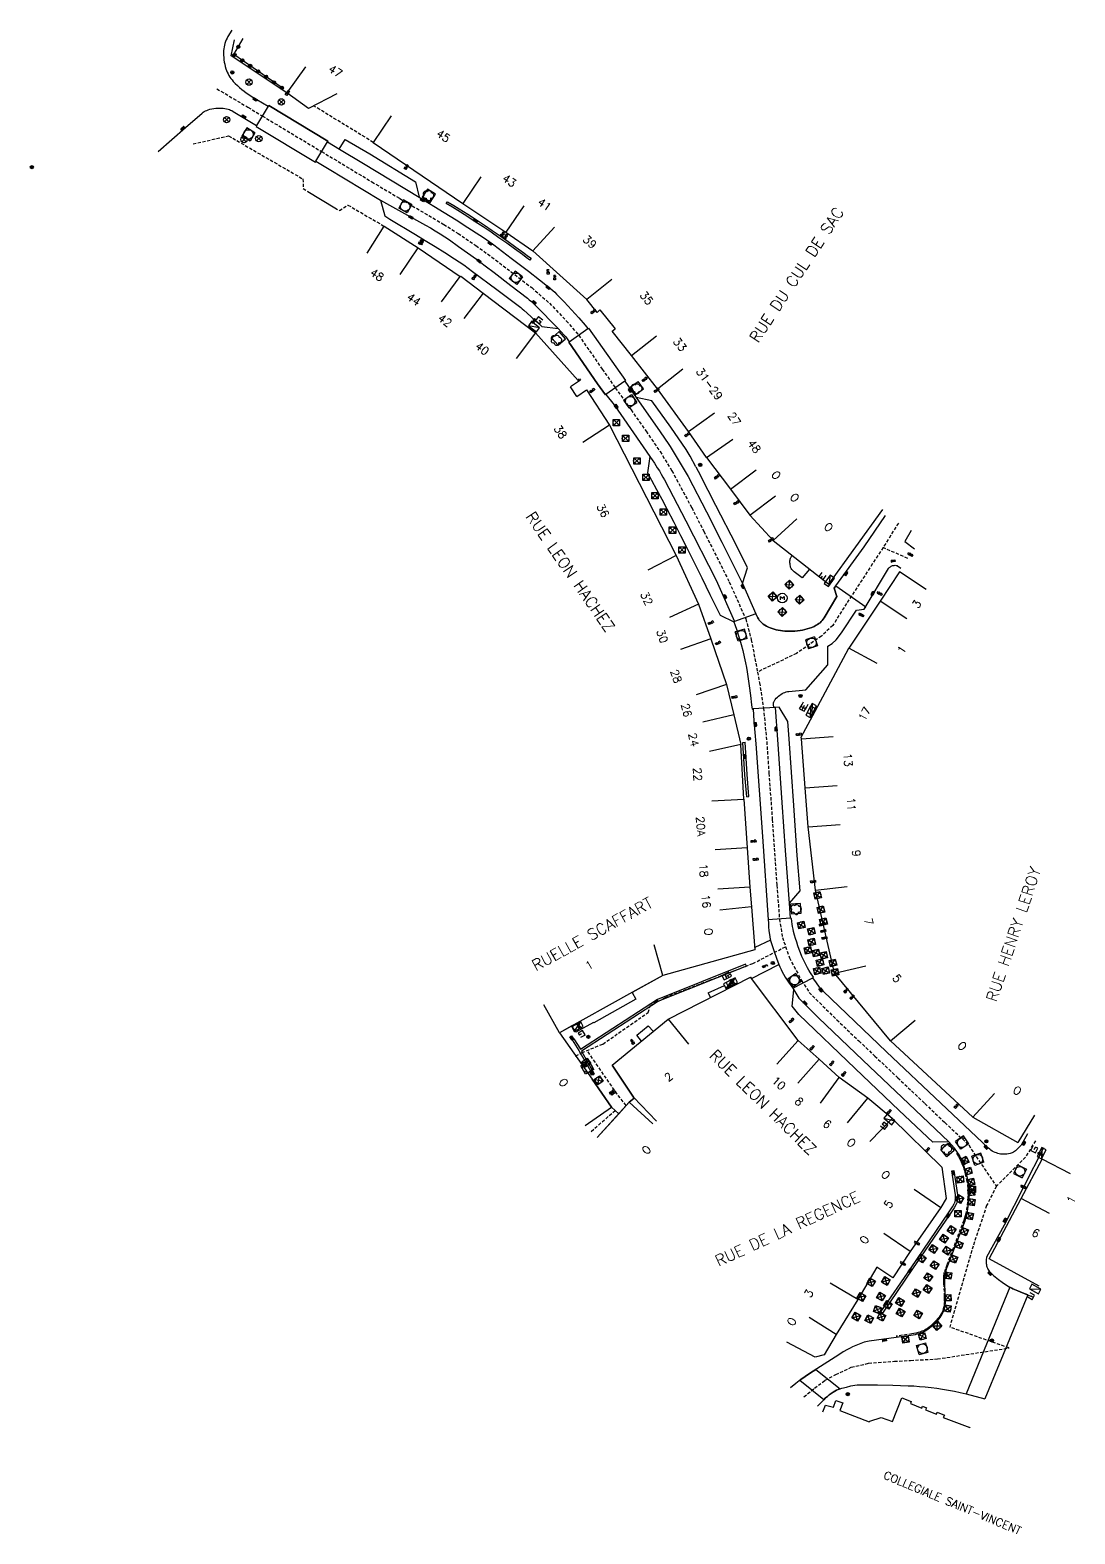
# Model space of a CAD drawing. Header units: millimetres. Extents: x 128015 to 128995, y 141007 to 141739.
# Drawn here: x 128713.3 to 128876.5, y 141007.3 to 141242.2 of the extents above; entities that cross this region are included whole.
import ezdxf
from ezdxf.enums import TextEntityAlignment as Align

# ---------------------------------------------------------------- set-up
doc = ezdxf.new("R2010")
doc.units = ezdxf.units.MM
doc.linetypes.add('DASHED', pattern=[0.75, 0.5, -0.25])
doc.layers.get('0').update_dxf_attribs({"linetype": 'CONTINUOUS'})
for name, color, linetype in [('w0001', 6, 'DASHED'), ('W0003', 5, 'CONTINUOUS'), ('w0006', 2, 'CONTINUOUS'), ('w0008', 7, 'CONTINUOUS'), ('W0014', 7, 'CONTINUOUS'), ('W0016', 2, 'CONTINUOUS'), ('W0020', 2, 'CONTINUOUS'), ('W0060', 7, 'DASHED'), ('W0061', 7, 'CONTINUOUS'), ('W0100', 7, 'CONTINUOUS'), ('W0106', 7, 'CONTINUOUS'), ('W0112', 1, 'DASHED'), ('W0153', 7, 'CONTINUOUS'), ('W0300', 7, 'CONTINUOUS'), ('W0322', 7, 'CONTINUOUS'), ('w0400', 7, 'CONTINUOUS'), ('w0420', 7, 'CONTINUOUS'), ('W0424', 7, 'CONTINUOUS'), ('W0425', 7, 'CONTINUOUS'), ('W0430', 7, 'CONTINUOUS'), ('W0432', 7, 'CONTINUOUS'), ('W0469', 7, 'CONTINUOUS'), ('W0492', 7, 'CONTINUOUS'), ('w0856', 7, 'CONTINUOUS'), ('W0984', 7, 'CONTINUOUS'), ('w0989', 7, 'CONTINUOUS'), ('W0991', 7, 'CONTINUOUS'), ('W1102', 7, 'CONTINUOUS')]:
    doc.layers.add(name, color=color, linetype=linetype)
doc.styles.get("Standard").update_dxf_attribs({"font": 'romans.shx', "width": 0.85})

# ---------------------------------------------------------------- blocks, each defined once
blk = doc.blocks.new('T492')
for p, q in [((0, 0), (0, 1)), ((0, 1), (1, 1)), ((1, 1), (1, 0)), ((1, 0), (0, 0))]:
    blk.add_line(p, q)
at = {"flags": 128}
for points in [[(0.85, 0.15), (0.15, 0.85)], [(0.15, 0.15), (0.85, 0.85)]]:
    blk.add_lwpolyline(points, dxfattribs=at)
blk.add_ellipse((0.5, 0.5), major_axis=(-0.354, 0.354), ratio=1, start_param=3.926991, end_param=10.210176)
blk = doc.blocks.new('T856')
for p, q in [((-0.125, 0), (0.125, 0)), ((0, 0.125), (0, -0.125))]:
    blk.add_line(p, q)
blk.add_ellipse((0, 0), major_axis=(-0.177, 0.177), ratio=1, start_param=3.9269908, end_param=10.2101761)
blk = doc.blocks.new('T400')
for p, q in [((-0.15, 0.3), (0.15, 0.3)), ((-0.15, -0.25), (-0.15, 0.3)), ((-0.15, 0.15), (0.15, 0.15)), ((-0.15, 0), (0.15, 0)), ((0.15, 0.3), (0.15, -0.25)), ((-0.15, -0.15), (0.15, -0.15)), ((-0.15, -0.25), (-0.15, -0.3)), ((-0.15, -0.3), (0.15, -0.3)), ((0.15, -0.3), (0.15, -0.25))]:
    blk.add_line(p, q)
blk = doc.blocks.new('T469')
at = {"color": 0, "linetype": 'Continuous', "flags": 128}
for points in [[(-0.35, 0.35), (0.35, -0.35)], [(-0.35, -0.35), (0.35, 0.35)]]:
    blk.add_lwpolyline(points, dxfattribs=at)
at = {"color": 0, "linetype": 'Continuous'}
blk.add_circle((0, 0), 0.5, dxfattribs=at)
blk = doc.blocks.new('T420')
for p, q in [((0.75, 0.75), (-0.75, 0.75)), ((-0.75, 0.75), (-0.75, -0.75)), ((0.75, 0.75), (0.75, -0.75)), ((0.75, -0.75), (-0.75, -0.75))]:
    blk.add_line(p, q)
blk.add_ellipse((0, 0), major_axis=(-0.53, 0.53), ratio=1, start_param=3.926991, end_param=10.210176)
blk = doc.blocks.new('T425')
for p, q in [((-0.15, 0.6), (0.15, 0.6)), ((-0.15, 0.6), (-0.15, 0.3)), ((-0.15, 0.3), (0.15, 0.3)), ((-0.15, 0.15), (0.15, 0.15)), ((-0.15, -0.15), (-0.15, 0.15)), ((0, 0.45), (0.15, 0.45)), ((0.15, 0.45), (0.15, 0.3)), ((0.15, 0.15), (0.15, -0.15)), ((0.15, -0.15), (-0.15, -0.15))]:
    blk.add_line(p, q)
blk.add_ellipse((0, 0), major_axis=(-0.106, 0.106), ratio=1, start_param=3.926991, end_param=10.210176)
blk = doc.blocks.new('T432')
at = {"flags": 128}
for points in [[(0.8, 0.8), (-0.8, 0.8)], [(-0.8, 0.8), (-0.8, 0)], [(0.8, 0.8), (-0.8, 0)], [(-0.8, 0), (0.8, 0)], [(-0.4, 2.1), (-0.4, 1.3)], [(-0.4, 1.3), (0.4, 1.3)], [(-0.39, 2.1), (0.41, 2.1)], [(0, 1.7), (0.4, 1.7)], [(0.4, 1.3), (0.4, 1.7)], [(0.8, 0), (0.8, 0.8)]]:
    blk.add_lwpolyline(points, dxfattribs=at)
blk = doc.blocks.new('T300')
for p, q in [((-0.8, 0.51), (-0.86, 0.34)), ((-0.86, 0.34), (-0.86, 0.17)), ((-0.86, 0.17), (-0.74, 0.06)), ((-0.69, 0.63), (-0.8, 0.51)), ((-0.8, -0.06), (-0.74, 0.06)), ((-0.74, 0.06), (-0.69, 0.11)), ((-0.57, 0.69), (-0.69, 0.63)), ((-0.46, 0.69), (-0.57, 0.69)), ((-0.29, 0.63), (-0.46, 0.69)), ((-0.29, 0.63), (-0.17, 0.74)), ((-0.23, 0.57), (-0.29, 0.63)), ((-0.17, 0.74), (-0.06, 0.8)), ((-0.06, 0.8), (0.06, 0.8)), ((0.06, 0.8), (0.23, 0.74)), ((0.23, 0.74), (0.34, 0.63)), ((0.34, 0.63), (0.4, 0.51)), ((0.46, 0.46), (0.34, 0.46)), ((0.4, 0.51), (0.4, 0.46)), ((0.57, 0.4), (0.46, 0.46)), ((0.57, 0.4), (0.69, 0.29)), ((0.69, 0.29), (0.74, 0.17)), ((0.74, 0.06), (0.69, -0.17)), ((0.74, 0.17), (0.74, 0.06)), ((-0.8, -0.17), (-0.8, -0.06)), ((-0.8, -0.23), (-0.8, -0.17)), ((-0.74, -0.34), (-0.8, -0.23)), ((-0.69, -0.4), (-0.74, -0.34)), ((-0.51, -0.46), (-0.69, -0.4)), ((-0.4, -0.46), (-0.51, -0.46)), ((-0.4, -0.46), (-0.34, -0.46)), ((-0.34, -0.46), (-0.34, -0.4)), ((-0.34, -0.51), (-0.34, -0.46)), ((-0.29, -0.63), (-0.34, -0.51)), ((-0.17, -0.74), (-0.29, -0.63)), ((-0.06, -0.8), (-0.17, -0.74)), ((0.06, -0.8), (-0.06, -0.8)), ((0.17, -0.74), (0.06, -0.8)), ((0.23, -0.69), (0.17, -0.74)), ((0.29, -0.46), (0.23, -0.46)), ((0.29, -0.63), (0.23, -0.69)), ((0.46, -0.4), (0.29, -0.46)), ((0.34, -0.51), (0.29, -0.63)), ((0.34, -0.51), (0.34, -0.46)), ((0.57, -0.34), (0.46, -0.4)), ((0.63, -0.29), (0.57, -0.34)), ((0.69, -0.17), (0.63, -0.29))]:
    blk.add_line(p, q)
blk = doc.blocks.new('T424')
for p, q in [((-0.15, 0.61), (0.15, 0.61)), ((-0.15, 0.31), (-0.15, 0.61)), ((0, 0.46), (-0.15, 0.46)), ((0.15, 0.31), (-0.15, 0.31)), ((-0.15, 0.16), (0.15, 0.16)), ((-0.15, -0.14), (-0.15, 0.16)), ((0.15, 0.16), (0.15, -0.14)), ((0.15, -0.14), (-0.15, -0.14))]:
    blk.add_line(p, q)
blk.add_ellipse((0, 0.01), major_axis=(-0.106, 0.106), ratio=1, start_param=3.926991, end_param=10.210176)
blk = doc.blocks.new('T430')
at = {"flags": 128}
for points in [[(0.8, 0.8), (-0.8, 0.8)], [(-0.8, 0.8), (-0.8, 0)], [(0.8, 0.8), (-0.8, 0)], [(-0.8, 0), (0.8, 0)], [(-0.4, 2.1), (0.4, 2.1)], [(-0.4, 2.1), (-0.4, 1.3)], [(-0.4, 1.7), (0, 1.7)], [(-0.4, 1.3), (0.4, 1.3)], [(0.8, 0), (0.8, 0.8)]]:
    blk.add_lwpolyline(points, dxfattribs=at)
blk = doc.blocks.new('T153')
for p, q in [((-0.272728, -0.272728), (-0.272728, 0.272728)), ((-0.272728, 0.272728), (0, 0)), ((0, 0), (0.272728, 0.272728)), ((0.272728, 0.272728), (0.272728, -0.272728))]:
    blk.add_line(p, q)
blk.add_ellipse((0, 0), major_axis=(-0.530332, 0.530332), ratio=1, start_param=3.926990817, end_param=10.2101761242)
blk = doc.blocks.new('t322o')
at = {"color": 0, "linetype": 'Continuous'}
for radius in [0.25, 0.15]:
    blk.add_circle((0, 0), radius, dxfattribs=at)

msp = doc.modelspace()

# ---------------------------------------------------------------- linework, layer by layer
at = {"layer": 'w0001'}
for points in [[(128742.46, 141233), (128747.33, 141230.11), (128749.57, 141228.76), (128758.83, 141223.19), (128766.68, 141218.47), (128771.04, 141215.86), (128777.91, 141211.82), (128780.14, 141210.41), (128782.93, 141208.51), (128785.41, 141206.72), (128788.41, 141204.43), (128791.64, 141201.94), (128794.4, 141199.51), (128797.05, 141196.76), (128798.98, 141194.51), (128802.65, 141189.22), (128804.7, 141186.3), (128807.16, 141182.86), (128809.5, 141179.5), (128811.7, 141176.34), (128813.53, 141173.34), (128816.63, 141167.6), (128818.52, 141163.89), (128820.89, 141159.22), (128822.49, 141155.97), (128825.08, 141150.19), (128825.94, 141146.95), (128826.9, 141141.91), (128827.23, 141140.22), (128827.84, 141136.28), (128828.35, 141131.02), (128828.7, 141126.1), (128829.22, 141118.87), (128829.94, 141108.62), (128830.34, 141103.31), (128830.81, 141100.47), (128831.3, 141099.02), (128831.89, 141097.28), (128833.79, 141093.73), (128834.98, 141091.85), (128839.29, 141087.6), (128842.75, 141084.29), (128845.23, 141081.93), (128848.81, 141078.54), (128853.05, 141074.52), (128856.18, 141071.55), (128859.91, 141068.04), (128861.05, 141066.22), (128864.23, 141061.6), (128862.7, 141058.58), (128860.58, 141052.26), (128856.93, 141039.6)], [(128848.91, 141165.17), (128846.53, 141161.34), (128840.82, 141152.63), (128838.67, 141149.19), (128836.91, 141147.52), (128832.99, 141144.8), (128826.9, 141141.91)], [(128850.38, 141159.64), (128846.53, 141161.34)], [(128798.51, 141081.93), (128799.49, 141082.47), (128802.76, 141083.81), (128809.83, 141088.73), (128810.14, 141089.77), (128812.54, 141091.09), (128819.43, 141093.77), (128826.17, 141096.38), (128831.3, 141099.02)], [(128806.39, 141074.21), (128804.99, 141075.98), (128800.3, 141082.8)], [(128870.32, 141068.69), (128868.76, 141066.13)], [(128868.76, 141066.13), (128864.23, 141061.6)], [(128866.22, 141036.34), (128856.93, 141039.6)], [(128855.02, 141034.62), (128866.22, 141036.34)], [(128834.16, 141028.69), (128835.81, 141030.08), (128837.5, 141031.29), (128839.14, 141032.21), (128841.55, 141033.32), (128844.27, 141033.96), (128848.3, 141034.26), (128850.83, 141034.4), (128855.02, 141034.62)]]:
    msp.add_lwpolyline(points, dxfattribs=at)
at = {"layer": 'W0003'}
for points in [[(128791.33, 141206.24), (128790.79, 141206.65), (128790.2, 141207.09), (128788.98, 141207.98), (128787.75, 141208.86), (128786.51, 141209.74), (128785.3, 141210.58), (128784.07, 141211.41), (128782.84, 141212.22), (128781.49, 141213.1), (128780.13, 141213.98), (128779.71, 141214.24), (128779.28, 141214.49), (128778.31, 141215.06), (128778.49, 141215.35), (128779.46, 141214.79), (128779.89, 141214.53), (128780.32, 141214.27), (128781.67, 141213.39), (128783.03, 141212.51), (128784.26, 141211.69), (128785.49, 141210.86), (128786.71, 141210.02), (128787.95, 141209.15), (128789.18, 141208.26), (128790.41, 141207.37), (128791, 141206.93), (128791.54, 141206.52)], [(128846.19, 141041.96), (128850.89, 141048.85), (128856.74, 141057.46), (128857.05, 141057.92), (128857.35, 141058.39), (128857.64, 141058.86), (128857.68, 141058.93), (128857.71, 141059), (128857.73, 141059.07), (128857.78, 141059.28), (128857.82, 141059.49), (128857.84, 141059.71), (128857.85, 141059.88), (128857.84, 141060.06), (128857.82, 141060.25), (128857.28, 141064.01), (128857.59, 141064.05), (128858.13, 141060.28), (128858.15, 141060.09), (128858.16, 141059.88), (128858.15, 141059.68), (128858.13, 141059.45), (128858.09, 141059.22), (128858.03, 141058.99), (128858, 141058.89), (128857.96, 141058.79), (128857.91, 141058.7), (128857.62, 141058.22), (128857.31, 141057.75), (128857, 141057.28), (128851.14, 141048.68), (128846.44, 141041.78)]]:
    msp.add_lwpolyline(points, close=True, dxfattribs=at)
for points in [[(128824.63, 141130.91), (128824.97, 141130.93)], [(128825.24, 141122.44), (128824.94, 141125.85), (128824.63, 141130.91)], [(128825.58, 141122.47), (128825.28, 141125.88), (128824.97, 141130.93)], [(128825.24, 141122.44), (128825.58, 141122.47)], [(128825.05, 141096.28), (128811.28, 141090.77), (128799.28, 141082.96)], [(128825.17, 141095.99), (128811.43, 141090.49), (128799.44, 141082.69)], [(128825.17, 141095.99), (128825.05, 141096.28)], [(128797.97, 141084.46), (128798.22, 141084.62)], [(128797.97, 141084.46), (128799.02, 141082.82), (128801.17, 141079.02)], [(128798.22, 141084.62), (128799.27, 141082.98), (128799.28, 141082.96)], [(128799.44, 141082.69), (128801.42, 141079.17)], [(128801.17, 141079.02), (128801.42, 141079.17)]]:
    msp.add_lwpolyline(points, dxfattribs=at)
at = {"layer": 'w0006'}
for points in [[(128768.02, 141215.62), (128768.7, 141213.14), (128769.51, 141212.64), (128773.48, 141210.25), (128775.02, 141209.32), (128776.56, 141208.37), (128778.08, 141207.42), (128779.6, 141206.44), (128780.32, 141205.97), (128781.03, 141205.48), (128781.73, 141204.99), (128782.42, 141204.48), (128786.18, 141201.66), (128789.93, 141198.82), (128790.18, 141198.63), (128790.41, 141198.43), (128790.92, 141197.97), (128791.57, 141197.37), (128791.82, 141197.14), (128792.08, 141196.92), (128792.25, 141196.77), (128792.43, 141196.61), (128793.21, 141195.87), (128795.77, 141195.55)], [(128817.27, 141173.94), (128816.37, 141175.64), (128815.76, 141176.67), (128813.37, 141180.13), (128810.43, 141184.26), (128807.95, 141184.78)], [(128810.11, 141175.55), (128809.71, 141173.03), (128810.34, 141171.89), (128811.15, 141170.4), (128811.95, 141168.91), (128812.74, 141167.41), (128813.83, 141165.31), (128814.91, 141163.21), (128815.97, 141161.1), (128817.5, 141158.07), (128818.22, 141156.64), (128818.86, 141155.34), (128819.49, 141154.03), (128820.09, 141152.77), (128820.71, 141151.51), (128821.08, 141150.78), (128823.22, 141149.75)], [(128817.27, 141173.94), (128818.01, 141172.6)], [(128824.55, 141155.71), (128825.35, 141158.17), (128823.56, 141161.78), (128820.4, 141167.92), (128818.01, 141172.6)], [(128831.92, 141105.82), (128833.58, 141107.72), (128833.12, 141113.25), (128832.57, 141121.07), (128831.86, 141131.46), (128831.65, 141134.17), (128830.27, 141136.4), (128829.72, 141136.37)], [(128856.82, 141068.54), (128854.28, 141068.5), (128849.05, 141073.44), (128842.18, 141079.99), (128833.36, 141088.44), (128832.33, 141089.71), (128832.33, 141089.71), (128832.58, 141092.26)]]:
    msp.add_lwpolyline(points, dxfattribs=at)
at = {"layer": 'w0008'}
for points in [[(128744.8, 141242.16), (128744.2, 141241.15), (128744.06, 141240.89), (128743.94, 141240.63), (128743.83, 141240.37), (128743.74, 141240.09), (128743.66, 141239.82), (128743.6, 141239.53), (128743.56, 141239.25), (128743.53, 141238.96), (128743.52, 141238.6), (128743.52, 141238.24), (128743.54, 141237.89), (128743.57, 141237.53), (128743.62, 141237.17), (128743.69, 141236.82), (128743.78, 141236.47), (128743.88, 141236.13), (128743.98, 141235.86), (128744.09, 141235.59), (128744.21, 141235.33), (128744.35, 141235.08), (128744.5, 141234.83), (128744.67, 141234.59), (128744.85, 141234.37), (128745.04, 141234.15), (128745.35, 141233.82), (128745.67, 141233.51), (128746.01, 141233.2), (128746.35, 141232.91), (128746.71, 141232.63), (128747.07, 141232.36), (128747.45, 141232.1), (128747.83, 141231.86), (128748.71, 141231.33), (128750.5, 141230.27), (128750.59, 141230.4), (128759.81, 141224.83), (128759.74, 141224.71), (128761.61, 141223.55), (128765.35, 141221.32), (128774.06, 141216.09), (128777.96, 141213.69), (128779.83, 141212.52), (128781.69, 141211.34), (128783.54, 141210.14), (128784.29, 141209.64), (128785.02, 141209.13), (128785.74, 141208.6), (128788.44, 141206.56), (128791.13, 141204.5), (128792.88, 141203.15), (128794.61, 141201.77), (128794.93, 141201.5), (128795.24, 141201.22), (128795.53, 141200.93), (128796.7, 141199.7), (128797.85, 141198.46), (128798.99, 141197.21), (128799.99, 141196.1), (128800.43, 141195.55), (128800.54, 141195.59), (128806.27, 141187.42), (128806.17, 141187.35), (128807.95, 141184.78), (128811.7, 141179.41), (128813.06, 141177.44), (128813.29, 141177.13), (128816.08, 141172.45), (128818.96, 141166.9), (128821.34, 141162.2), (128824.55, 141155.71), (128826.64, 141151.01), (128826.84, 141150.59), (128826.94, 141150.39), (128827.05, 141150.19), (128827.18, 141150.01), (128827.32, 141149.84), (128827.47, 141149.68), (128827.63, 141149.53), (128827.81, 141149.4), (128828.07, 141149.22), (128828.34, 141149.06), (128828.62, 141148.92), (128828.91, 141148.79), (128829.2, 141148.68), (128829.5, 141148.59), (128829.81, 141148.51), (128830.15, 141148.44), (128830.49, 141148.38), (128830.84, 141148.34), (128831.19, 141148.31), (128831.53, 141148.29), (128831.94, 141148.28), (128832.35, 141148.29), (128832.75, 141148.31), (128833.16, 141148.35), (128833.56, 141148.4), (128833.94, 141148.46), (128834.31, 141148.54), (128834.68, 141148.63), (128835.04, 141148.75), (128835.4, 141148.88), (128835.75, 141149.04), (128836.09, 141149.2), (128836.3, 141149.32), (128836.5, 141149.46), (128836.69, 141149.61), (128836.87, 141149.78), (128837.03, 141149.96), (128837.18, 141150.15), (128837.31, 141150.36), (128839.29, 141153.69), (128838.9, 141155.02), (128839.14, 141155.35), (128843.57, 141161.47), (128846.92, 141166.35)], [(128733.28, 141223.2), (128737.58, 141226.97), (128740.17, 141229.19), (128740.34, 141229.32), (128740.51, 141229.44), (128740.7, 141229.54), (128740.89, 141229.63), (128741.09, 141229.71), (128741.38, 141229.79), (128741.68, 141229.87), (128741.98, 141229.92), (128742.29, 141229.96), (128742.59, 141229.99), (128742.88, 141229.99), (128743.16, 141229.98), (128743.44, 141229.96), (128743.72, 141229.92), (128744, 141229.87), (128744.21, 141229.82), (128744.42, 141229.75), (128744.62, 141229.67), (128744.82, 141229.58), (128745.01, 141229.47), (128748.65, 141227.26), (128748.61, 141227.13), (128757.86, 141221.55), (128757.92, 141221.67), (128759.76, 141220.6), (128768.02, 141215.62), (128775.05, 141211.72), (128775.83, 141211.28), (128776.59, 141210.82), (128777.34, 141210.36), (128778.09, 141209.87), (128778.82, 141209.38), (128780.23, 141208.39), (128781.63, 141207.39), (128783.01, 141206.38), (128784.39, 141205.36), (128785.76, 141204.32), (128788.38, 141202.29), (128791, 141200.27), (128791.14, 141200.16), (128791.27, 141200.05), (128791.6, 141199.75), (128791.92, 141199.45), (128792.24, 141199.14), (128793.42, 141197.95), (128794.6, 141196.75), (128795.77, 141195.55), (128796.24, 141195.05), (128796.71, 141194.53), (128796.9, 141194.32), (128797.07, 141194.1), (128797.52, 141193.47), (128797.44, 141193.42), (128801.9, 141186.94), (128803.15, 141185.21), (128803.24, 141185.25), (128804.5, 141183.62), (128810.11, 141175.55), (128810.47, 141175.04), (128810.82, 141174.52), (128811.04, 141174.17), (128811.26, 141173.82), (128811.58, 141173.31), (128811.89, 141172.79), (128812.13, 141172.34), (128812.38, 141171.9), (128815.73, 141165.53), (128820.43, 141156.24), (128823.33, 141149.8), (128823.22, 141149.75), (128823.36, 141149.34), (128823.66, 141148.46), (128823.91, 141147.71), (128824.14, 141146.96), (128824.35, 141146.21), (128824.6, 141145.25), (128824.83, 141144.29), (128825.04, 141143.32), (128825.18, 141142.62), (128825.31, 141141.92), (128825.42, 141141.21), (128825.63, 141139.73), (128825.82, 141138.25), (128826, 141136.77), (128826.07, 141136.12), (128826.21, 141136.15), (128826.35, 141134.25), (128826.64, 141130.67), (128827.68, 141116.22), (128828.6, 141103.19), (128828.62, 141102.72), (128828.65, 141102.11), (128828.7, 141101.51), (128828.77, 141100.9), (128828.83, 141100.54), (128828.91, 141100.18), (128828.95, 141100.05), (128826.47, 141098.9), (128826.5, 141098.5), (128812.1, 141094.5), (128807.31, 141091.86), (128807.92, 141090.79), (128801.33, 141087.11), (128801.28, 141087.18), (128798.55, 141085.67), (128797.92, 141086.63), (128795.96, 141085.54), (128801.07, 141078.32), (128804.11, 141073.96), (128805.23, 141072.93), (128806.85, 141074.72), (128807.65, 141075.36), (128807.53, 141075.49), (128804.19, 141080.51), (128812.98, 141087.68), (128825.84, 141094.25), (128825.99, 141094.05), (128830.26, 141096.24), (128830.41, 141095.85), (128830.59, 141095.47), (128830.77, 141095.09), (128830.97, 141094.72), (128831.25, 141094.25), (128831.54, 141093.78), (128831.84, 141093.33), (128832.16, 141092.88), (128832.42, 141092.51), (128833.35, 141090.99), (128836.45, 141087.88), (128843.37, 141081.27), (128850.55, 141074.48), (128856.82, 141068.54), (128857.61, 141067.59), (128857.64, 141067.57), (128858.11, 141066.89), (128858.37, 141066.49), (128858.51, 141066.26), (128858.64, 141066.02), (128858.76, 141065.78), (128858.89, 141065.49), (128859, 141065.19), (128859.1, 141064.89), (128859.31, 141064.21), (128859.49, 141063.53), (128859.67, 141062.85), (128859.82, 141062.16), (128859.88, 141061.85), (128859.92, 141061.53), (128859.95, 141061.22), (128859.96, 141060.9), (128859.96, 141060.54), (128859.95, 141060.18), (128859.92, 141059.81), (128859.85, 141059.12), (128859.76, 141058.42), (128859.66, 141057.72), (128859.61, 141057.41), (128859.55, 141057.11), (128859.48, 141056.8), (128859.42, 141056.58), (128859.35, 141056.36), (128859.27, 141056.15), (128857.63, 141051.9), (128856.57, 141049.19), (128856.47, 141048.92), (128856.39, 141048.64), (128856.31, 141048.37), (128856.25, 141048.09), (128856.2, 141047.82), (128856.16, 141047.54), (128856.13, 141047.28), (128856.12, 141047.02), (128856.12, 141046.7), (128856.13, 141046.39), (128856.19, 141044.98), (128856.22, 141043.98), (128856.22, 141043.67), (128856.21, 141043.35), (128856.17, 141043.04), (128856.12, 141042.74), (128856.06, 141042.43), (128855.99, 141042.2), (128855.91, 141041.98), (128855.81, 141041.76), (128855.69, 141041.55), (128855.57, 141041.35), (128855.38, 141041.09), (128855.18, 141040.83), (128854.97, 141040.58), (128854.76, 141040.34), (128854.52, 141040.1), (128854.27, 141039.86), (128854.02, 141039.63), (128853.76, 141039.41), (128853.55, 141039.25), (128853.34, 141039.1), (128853.11, 141038.96), (128852.88, 141038.84), (128852.64, 141038.74), (128852.37, 141038.63), (128852.09, 141038.54), (128851.81, 141038.47), (128851.53, 141038.4), (128851.24, 141038.36), (128848.56, 141038), (128844.34, 141037.39), (128844.1, 141037.34), (128843.83, 141037.29), (128843.57, 141037.22), (128843.3, 141037.14), (128842.78, 141036.94), (128842.26, 141036.73), (128841.75, 141036.51), (128841.36, 141036.32), (128840.98, 141036.11), (128840.3, 141035.71), (128839.63, 141035.29), (128836.74, 141033.45), (128835.05, 141032.37), (128833.68, 141031.41), (128832.89, 141030.79), (128832.06, 141030.13)], [(128850.91, 141164), (128849.92, 141162.31), (128851.44, 141161.13)], [(128869.08, 141069.8), (128868.11, 141068.02), (128867.35, 141067.26), (128867.2, 141067.14), (128867.05, 141067.03), (128866.89, 141066.93), (128866.71, 141066.84), (128866.53, 141066.77), (128866.35, 141066.71), (128866.11, 141066.66), (128865.86, 141066.62), (128865.61, 141066.59), (128865.36, 141066.59), (128865.11, 141066.6), (128864.89, 141066.62), (128864.66, 141066.66), (128864.44, 141066.72), (128864.22, 141066.79), (128864.01, 141066.88), (128863.79, 141066.98), (128863.58, 141067.1), (128863.38, 141067.24), (128863.19, 141067.38), (128863, 141067.54), (128855.54, 141074.56), (128847.08, 141082.6), (128837.17, 141092.04), (128836.61, 141092.71), (128836.12, 141093.39), (128835.56, 141094.16), (128835.65, 141094.23), (128835.18, 141094.94), (128834.94, 141095.33), (128834.71, 141095.73), (128834.49, 141096.13), (128834.28, 141096.53), (128834.08, 141096.95), (128833.84, 141097.49), (128833.62, 141098.04), (128833.41, 141098.59), (128833.21, 141099.15), (128833.03, 141099.71), (128832.86, 141100.27), (128832.7, 141100.83), (128832.55, 141101.4), (128832.47, 141101.77), (128832.4, 141102.15), (128832.34, 141102.53), (128832.28, 141102.97), (128832.22, 141103.42), (128832.07, 141103.44), (128831.92, 141105.82), (128831.28, 141114.05), (128830.76, 141121.53), (128830.07, 141131.38), (128829.72, 141136.37), (128829.47, 141136.41), (128829.4, 141136.79), (128829.39, 141136.9), (128829.39, 141137.01), (128829.41, 141137.12), (128829.44, 141137.23), (128829.49, 141137.33), (128829.55, 141137.43), (128829.69, 141137.62), (128829.85, 141137.8), (128830.01, 141137.97), (128830.19, 141138.13), (128830.38, 141138.28), (128830.57, 141138.42), (128830.77, 141138.53), (128830.97, 141138.64), (128831.18, 141138.72), (128831.39, 141138.79), (128831.61, 141138.84), (128831.83, 141138.87), (128834.47, 141139.15), (128837.88, 141143.04), (128837.9, 141145.92), (128838.58, 141146.38), (128839.21, 141146.91), (128840.04, 141148.01), (128842.36, 141151.58), (128843.59, 141151.7), (128847.37, 141158.05), (128847.43, 141158.14), (128847.5, 141158.22), (128847.59, 141158.3), (128847.68, 141158.36), (128847.79, 141158.43), (128847.9, 141158.48), (128848.02, 141158.52), (128848.15, 141158.55), (128848.28, 141158.56), (128848.42, 141158.57), (128848.55, 141158.56), (128848.63, 141158.55), (128848.71, 141158.52), (128848.79, 141158.48), (128849.32, 141158.15)], [(128871.57, 141067.59), (128865.43, 141055.51), (128862.7, 141050.5), (128862.65, 141050.1), (128862.63, 141049.91), (128862.62, 141049.72), (128862.63, 141049.53), (128862.66, 141049.35), (128862.7, 141049.16), (128862.75, 141048.99), (128862.82, 141048.82), (128862.9, 141048.66), (128863, 141048.5), (128863.1, 141048.36), (128863.32, 141048.11), (128863.54, 141047.87), (128863.78, 141047.65), (128864.03, 141047.43), (128864.57, 141047.03), (128865.12, 141046.63), (128865.67, 141046.25), (128866.24, 141045.89), (128866.42, 141045.78), (128866.62, 141045.68), (128866.81, 141045.59), (128867.56, 141045.26), (128868.31, 141044.95), (128869.07, 141044.64), (128870.04, 141044.26)], [(128836.26, 141027.26), (128837.26, 141028.26), (128837.53, 141028.53), (128837.82, 141028.78), (128838.11, 141029.01), (128838.42, 141029.23), (128838.73, 141029.44), (128838.99, 141029.6), (128839.26, 141029.73), (128839.53, 141029.85), (128839.82, 141029.96), (128840.1, 141030.05), (128840.79, 141030.24), (128841.49, 141030.41), (128841.81, 141030.48), (128842.13, 141030.53), (128842.5, 141030.57), (128842.87, 141030.6), (128843.24, 141030.6), (128845.64, 141030.57), (128848.03, 141030.51), (128850.43, 141030.44), (128851.32, 141030.4), (128852.22, 141030.34), (128853.12, 141030.26), (128854.02, 141030.17), (128854.91, 141030.05), (128855.83, 141029.91), (128856.75, 141029.75), (128857.66, 141029.57), (128858.57, 141029.37), (128859.48, 141029.16), (128862.4, 141028.42)]]:
    msp.add_lwpolyline(points, dxfattribs=at)
at = {"layer": 'W0014'}
for points in [[(128753.4, 141232.37), (128744.7, 141238.13), (128745.2, 141240.65)], [(128761.58, 141223.57), (128762.52, 141225.1), (128766.35, 141222.84), (128773.48, 141218.44)], [(128756.67, 141216.97), (128760.9, 141214.4)], [(128773.48, 141218.44), (128774.06, 141216.09)], [(128807.05, 141186.44), (128808.27, 141187.3)], [(128807.05, 141186.44), (128807.88, 141185.25)], [(128807.88, 141185.25), (128809.11, 141186.12)], [(128809.11, 141186.12), (128808.27, 141187.3)], [(128807.31, 141091.86), (128807.92, 141090.79), (128801.33, 141087.11), (128801.28, 141087.18), (128798.55, 141085.67), (128797.92, 141086.63)], [(128805.23, 141072.93), (128804.11, 141073.96)], [(128807.65, 141075.36), (128806.85, 141074.72)]]:
    msp.add_lwpolyline(points, dxfattribs=at)
for points in [[(128774.53, 141216.07), (128775.79, 141215.25), (128776.62, 141216.52), (128775.36, 141217.34)], [(128795.79, 141192.95), (128796.91, 141193.96), (128795.92, 141195.07), (128794.8, 141194.06)], [(128833.72, 141104.24), (128833.61, 141105.74), (128832.09, 141105.63), (128832.2, 141104.13)], [(128857.65, 141067.18), (128856.48, 141066.21), (128855.53, 141067.35), (128856.71, 141068.32)]]:
    msp.add_lwpolyline(points, close=True, dxfattribs=at)
at = {"layer": 'W0016'}
for points in [[(128759.74, 141224.71), (128759.81, 141224.83), (128750.59, 141230.4), (128750.5, 141230.27), (128748.65, 141227.26), (128748.61, 141227.13), (128757.86, 141221.55), (128757.92, 141221.67)], [(128797.44, 141193.42), (128797.52, 141193.47), (128800.43, 141195.55), (128800.54, 141195.59), (128806.27, 141187.42), (128806.17, 141187.35), (128803.24, 141185.25), (128803.15, 141185.21), (128801.9, 141186.94)], [(128835.56, 141094.16), (128835.65, 141094.23), (128835.18, 141094.94), (128834.94, 141095.33), (128834.71, 141095.73), (128834.49, 141096.13), (128834.28, 141096.53), (128834.08, 141096.95), (128833.84, 141097.49), (128833.62, 141098.04), (128833.41, 141098.59), (128833.21, 141099.15), (128833.03, 141099.71), (128832.86, 141100.27), (128832.7, 141100.83), (128832.55, 141101.4), (128832.47, 141101.77), (128832.4, 141102.15), (128832.34, 141102.53), (128832.28, 141102.97), (128832.22, 141103.42), (128832.07, 141103.44), (128828.6, 141103.19), (128828.62, 141102.72), (128828.65, 141102.11), (128828.7, 141101.51), (128828.77, 141100.9), (128828.83, 141100.54), (128828.91, 141100.18), (128829.01, 141099.83), (128829.26, 141099.04), (128829.53, 141098.25), (128829.88, 141097.24), (128830.26, 141096.24), (128830.41, 141095.85), (128830.59, 141095.47), (128830.77, 141095.09), (128830.97, 141094.72), (128831.25, 141094.25), (128831.54, 141093.78), (128831.84, 141093.33), (128832.16, 141092.88), (128832.42, 141092.51)]]:
    msp.add_lwpolyline(points, close=True, dxfattribs=at)
for points in [[(128839.14, 141155.35), (128838.9, 141155.02), (128839.29, 141153.69), (128837.31, 141150.36), (128837.18, 141150.15), (128837.03, 141149.96), (128836.87, 141149.78), (128836.69, 141149.61), (128836.5, 141149.46), (128836.3, 141149.32), (128836.09, 141149.2), (128835.75, 141149.04), (128835.4, 141148.88), (128835.04, 141148.75), (128834.68, 141148.63), (128834.31, 141148.54), (128833.94, 141148.46), (128833.56, 141148.4), (128833.16, 141148.35), (128832.75, 141148.31), (128832.35, 141148.29), (128831.94, 141148.28), (128831.53, 141148.29), (128831.19, 141148.31), (128830.84, 141148.34), (128830.49, 141148.38), (128830.15, 141148.44), (128829.81, 141148.51), (128829.5, 141148.59), (128829.2, 141148.68), (128828.91, 141148.79), (128828.62, 141148.92), (128828.34, 141149.06), (128828.07, 141149.22), (128827.81, 141149.4), (128827.63, 141149.53), (128827.47, 141149.68), (128827.32, 141149.84), (128827.18, 141150.01), (128827.05, 141150.19), (128826.94, 141150.39), (128826.84, 141150.59), (128826.64, 141151.01)], [(128839.14, 141155.35), (128843.81, 141152.07)], [(128826.64, 141151.01), (128823.33, 141149.8)], [(128829.72, 141136.37), (128829.47, 141136.41), (128829.4, 141136.79), (128829.39, 141136.9), (128829.39, 141137.01), (128829.41, 141137.12), (128829.44, 141137.23), (128829.49, 141137.33), (128829.55, 141137.43), (128829.69, 141137.62), (128829.85, 141137.8), (128830.01, 141137.97), (128830.19, 141138.13), (128830.38, 141138.28), (128830.57, 141138.42), (128830.77, 141138.53), (128830.97, 141138.64), (128831.18, 141138.72), (128831.39, 141138.79), (128831.61, 141138.84), (128831.83, 141138.87), (128834.47, 141139.15), (128837.88, 141143.04), (128837.9, 141145.92), (128838.58, 141146.38), (128839.21, 141146.91), (128840.04, 141148.01), (128842.36, 141151.58), (128843.59, 141151.7), (128843.81, 141152.07)], [(128823.33, 141149.8), (128823.22, 141149.75), (128823.36, 141149.34), (128823.66, 141148.46), (128823.91, 141147.71), (128824.14, 141146.96), (128824.35, 141146.21), (128824.6, 141145.25), (128824.83, 141144.29), (128825.04, 141143.32), (128825.18, 141142.62), (128825.31, 141141.92), (128825.42, 141141.21), (128825.63, 141139.73), (128825.82, 141138.25), (128826, 141136.77), (128826.07, 141136.12), (128826.21, 141136.15)], [(128829.72, 141136.37), (128826.21, 141136.15)]]:
    msp.add_lwpolyline(points, dxfattribs=at)
at = {"layer": 'W0020'}
for points in [[(128866.34, 141045.83), (128859.48, 141029.16)], [(128869.13, 141044.62), (128868.31, 141044.95), (128867.56, 141045.26), (128866.81, 141045.59), (128866.62, 141045.68), (128866.42, 141045.78), (128866.34, 141045.83)], [(128869.13, 141044.62), (128862.4, 141028.42)], [(128859.48, 141029.16), (128862.4, 141028.42)]]:
    msp.add_lwpolyline(points, dxfattribs=at)
msp.add_lwpolyline([(128833.5, 141031.26), (128833.68, 141031.41), (128835.05, 141032.37), (128836.01, 141032.98), (128839.81, 141029.96), (128839.53, 141029.85), (128839.26, 141029.73), (128838.99, 141029.6), (128838.73, 141029.44), (128838.42, 141029.23), (128838.11, 141029.01), (128837.82, 141028.78), (128837.53, 141028.53), (128837.26, 141028.26)], close=True, dxfattribs=at)
at = {"layer": 'W0060'}
msp.add_lwpolyline([(128800.95, 141070.16), (128804.67, 141073.44)], dxfattribs=at)
at = {"layer": 'W0061'}
msp.add_lwpolyline([(128800.01, 141071.1), (128804.11, 141073.96), (128805.23, 141072.93), (128801.88, 141069.21)], dxfattribs=at)
at = {"layer": 'W0100'}
for points in [[(128756.33, 141236.41), (128753.4, 141232.37)], [(128761.2, 141232.23), (128756.76, 141229.93), (128753.4, 141232.37)], [(128769.7, 141228.76), (128766.89, 141224.63)], [(128766.89, 141224.63), (128780.91, 141215.08), (128780.91, 141215.08), (128787.58, 141210.59), (128787.58, 141210.59), (128791.83, 141207.69), (128791.83, 141207.69)], [(128765.92, 141207.31), (128768.62, 141211.52)], [(128768.62, 141211.52), (128773.89, 141208.14), (128773.89, 141208.14), (128780.47, 141203.66), (128780.57, 141203.71), (128784.04, 141201.1), (128784.04, 141201.1), (128792.24, 141194.87), (128792.24, 141194.87)], [(128791.83, 141207.69), (128800.25, 141200.08)], [(128802.3, 141198.46), (128801.86, 141198.08), (128800.25, 141200.08), (128800.25, 141200.08)], [(128802.3, 141198.46), (128804.68, 141195.52)], [(128818.95, 141175.41), (128816.14, 141179.45), (128816.14, 141179.45), (128811.3, 141186.16), (128811.3, 141186.16), (128807.25, 141191.32), (128807.25, 141191.32), (128804.21, 141195.14), (128804.21, 141195.14), (128804.68, 141195.52)], [(128792.24, 141194.87), (128798.9, 141187.44), (128798.9, 141187.44), (128799.1, 141187.69), (128799.24, 141187.47), (128797.69, 141186.44)], [(128798.7, 141184.95), (128797.69, 141186.44)], [(128798.7, 141184.95), (128800.21, 141185.97), (128803.79, 141180.47), (128803.79, 141180.47), (128814.22, 141160.12), (128814.22, 141160.12), (128817.71, 141152.5), (128817.71, 141152.5), (128819.6, 141147.07), (128819.6, 141147.07), (128822.05, 141139.96), (128822.05, 141139.96), (128823.21, 141135.24), (128823.21, 141135.24), (128824.29, 141130.61), (128824.29, 141130.61)], [(128818.95, 141175.41), (128822.71, 141170.44), (128822.71, 141170.44), (128825.73, 141166.43), (128829.34, 141162.45), (128829.34, 141162.45), (128838.06, 141155.62), (128846.51, 141167.29)], [(128849.08, 141157.55), (128846.07, 141152.96), (128846.07, 141152.96), (128841.17, 141145.62)], [(128853.26, 141154.8), (128849.08, 141157.55)], [(128838.95, 141094.89), (128835.98, 141107.83), (128835.98, 141107.83), (128834.81, 141117.71), (128834.81, 141117.71), (128834.37, 141123.8), (128834.37, 141123.8), (128833.76, 141131.46), (128833.76, 141131.46), (128833.76, 141131.46), (128833.74, 141131.72), (128835.91, 141135.78), (128835.91, 141135.78), (128841.17, 141145.62), (128841.17, 141145.62)], [(128824.79, 141122.07), (128824.29, 141130.61)], [(128824.79, 141122.07), (128824.79, 141122.07), (128825.29, 141114.45), (128825.29, 141114.45), (128825.71, 141108.32), (128825.71, 141108.32), (128826, 141105.22), (128826, 141105.22), (128826.5, 141098.5)], [(128826.5, 141098.5), (128812.1, 141094.5), (128807.37, 141091.9), (128807.37, 141091.9), (128795.96, 141085.54), (128795.96, 141085.54)], [(128812.98, 141087.68), (128825.84, 141094.25)], [(128855.72, 141064.56), (128847.95, 141072.17), (128847.95, 141072.17), (128844.16, 141075.34), (128844.16, 141075.34), (128839.69, 141078.59), (128839.69, 141078.59), (128836.56, 141081.43), (128836.56, 141081.43), (128833.28, 141084.38), (128833.28, 141084.38), (128825.84, 141094.25), (128825.84, 141094.25)], [(128847.7, 141084.32), (128838.95, 141094.89)], [(128804.19, 141080.51), (128812.98, 141087.68)], [(128795.96, 141085.54), (128801.07, 141078.32)], [(128847.7, 141084.32), (128860.53, 141072.41)], [(128804.19, 141080.51), (128807.53, 141075.49), (128811.12, 141071.76)], [(128804.11, 141073.96), (128801.07, 141078.32), (128801.07, 141078.32)], [(128800.01, 141071.1), (128804.11, 141073.96)], [(128806.85, 141074.72), (128801.88, 141069.21)], [(128810.56, 141071.37), (128806.85, 141074.72)], [(128860.53, 141072.41), (128867.59, 141068.45)], [(128870.2, 141072.72), (128867.59, 141068.45)], [(128855.72, 141064.56), (128856.38, 141059.68), (128855.52, 141058.29), (128855.52, 141058.29), (128855.52, 141058.29), (128850.78, 141051.38), (128850.78, 141051.38), (128848.06, 141047.31)], [(128863.11, 141050.28), (128868.09, 141059.67), (128868.09, 141059.67), (128871.36, 141065.85), (128871.36, 141065.85)], [(128875.78, 141063.51), (128871.36, 141065.85)], [(128870.92, 141046.01), (128863.11, 141050.28)], [(128845.55, 141048.97), (128842.57, 141043.9), (128842.57, 141043.9), (128839.21, 141038.46), (128839.21, 141038.46), (128837.3, 141035.26)], [(128848.06, 141047.31), (128845.55, 141048.97)], [(128835.91, 141034.9), (128831.5, 141037.25)], [(128837.3, 141035.26), (128835.91, 141034.9)], [(128837.12, 141026.35), (128837.54, 141027.41), (128838.8, 141027.07), (128839.16, 141028.14), (128840.24, 141027.75), (128839.79, 141026.58), (128844.37, 141024.79), (128844.45, 141024.92), (128846.22, 141025.47), (128847.99, 141024.88), (128849.45, 141028.55), (128850.92, 141027.96)], [(128850.92, 141027.96), (128850.8, 141027.65)], [(128850.8, 141027.65), (128852.56, 141026.93), (128852.69, 141027.23), (128853.29, 141026.97)], [(128852.69, 141027.23), (128853.29, 141026.97)], [(128853.29, 141026.97), (128853.16, 141026.68)], [(128853.16, 141026.68), (128854.87, 141026), (128854.99, 141026.33), (128856.1, 141025.87)], [(128854.99, 141026.33), (128856.1, 141025.87)], [(128856.1, 141025.87), (128855.93, 141025.49)], [(128855.93, 141025.49), (128860.07, 141023.9), (128860.12, 141024)]]:
    msp.add_lwpolyline(points, dxfattribs=at)
at = {"layer": 'W0106'}
for points in [[(128835.04, 141157.98), (128833.87, 141156.6), (128833.08, 141157.22), (128832.66, 141157.54), (128832.51, 141157.66), (128832.38, 141157.79), (128832.26, 141157.94), (128832.19, 141158.05), (128832.13, 141158.17), (128832.08, 141158.3), (128832.04, 141158.46), (128832.01, 141158.63), (128831.99, 141158.81), (128831.97, 141158.96), (128831.97, 141159.11), (128831.98, 141159.27), (128831.99, 141159.41), (128832.02, 141159.55), (128832.06, 141159.68), (128832.1, 141159.77), (128832.15, 141159.86), (128832.2, 141159.94), (128832.34, 141160.1)], [(128819.21, 141091.82), (128821.78, 141092.97)], [(128821.78, 141092.97), (128822.07, 141092.33)], [(128819.21, 141091.82), (128819.56, 141091.04)], [(128808.77, 141084.24), (128808.04, 141085.21), (128809.86, 141086.64), (128810.65, 141085.77)]]:
    msp.add_lwpolyline(points, dxfattribs=at)
at = {"layer": 'W0112'}
for points in [[(128766.89, 141224.63), (128757.58, 141230.35)], [(128738.77, 141224.38), (128744.3, 141225.65), (128755.92, 141218.91), (128755.96, 141217.42), (128756.67, 141216.97)], [(128760.9, 141214.4), (128761.63, 141213.98), (128762.94, 141214.84), (128768.62, 141211.52)], [(128858.01, 141066.77), (128858.16, 141066.5), (128858.3, 141066.25), (128858.5, 141065.84), (128858.7, 141065.42), (128858.89, 141065), (128859.06, 141064.58), (128859.16, 141064.33), (128859.24, 141064.07), (128859.31, 141063.82), (128859.37, 141063.56), (128859.56, 141062.61), (128859.73, 141061.66), (128859.77, 141061.34), (128859.79, 141061.02), (128859.8, 141060.65), (128859.8, 141060.27), (128859.78, 141059.89), (128859.71, 141059.14), (128859.62, 141058.4), (128859.52, 141057.66), (128859.45, 141057.32), (128859.37, 141056.99), (128859.26, 141056.62), (128859.13, 141056.25), (128857.46, 141051.91), (128856.47, 141049.26), (128856.27, 141048.7), (128856.08, 141048.14), (128856.04, 141048.02), (128856.01, 141047.89), (128855.98, 141047.68), (128855.96, 141047.47), (128855.94, 141047.25), (128855.94, 141046.97), (128855.94, 141046.69), (128855.96, 141046.4), (128856.07, 141044.92), (128856.1, 141043.93), (128856.1, 141043.63), (128856.08, 141043.33), (128856.05, 141043.04), (128856, 141042.75), (128855.93, 141042.46), (128855.86, 141042.23), (128855.78, 141042.02), (128855.68, 141041.81), (128855.57, 141041.6), (128855.44, 141041.41), (128855.26, 141041.16), (128855.07, 141040.92), (128854.87, 141040.69), (128854.66, 141040.47), (128854.42, 141040.23), (128854.17, 141039.99), (128853.92, 141039.77), (128853.66, 141039.55), (128853.46, 141039.4), (128853.25, 141039.27), (128853.04, 141039.14), (128852.82, 141039.03), (128852.59, 141038.94), (128852.29, 141038.83), (128851.98, 141038.73), (128851.66, 141038.65), (128851.34, 141038.58), (128851.02, 141038.53), (128848.56, 141038.17)]]:
    msp.add_lwpolyline(points, dxfattribs=at)
at = {"layer": 'W0322'}
msp.add_lwpolyline([(128752.67, 141233.12), (128745.13, 141238.34), (128746.57, 141240.85)], dxfattribs=at)
at = {"layer": 'W1102'}
for points in [[(128783.7, 141219.23), (128780.91, 141215.08)], [(128790.41, 141214.72), (128787.58, 141210.59)], [(128795.18, 141211.4), (128791.83, 141207.69)], [(128771.08, 141204.01), (128773.89, 141208.14)], [(128777.57, 141199.71), (128780.47, 141203.66)], [(128804.14, 141203.22), (128800.25, 141200.08)], [(128784.04, 141201.1), (128781.04, 141197.1)], [(128792.24, 141194.87), (128789.22, 141190.89)], [(128807.25, 141191.32), (128811.16, 141194.43)], [(128811.3, 141186.16), (128815.23, 141189.25)], [(128816.14, 141179.45), (128820.2, 141182.38)], [(128803.79, 141180.47), (128799.61, 141177.74)], [(128818.95, 141175.41), (128823.05, 141178.27)], [(128822.71, 141170.44), (128826.7, 141173.46)], [(128825.73, 141166.43), (128829.73, 141169.44)], [(128829.34, 141162.45), (128833.05, 141165.81)], [(128814.22, 141160.12), (128809.77, 141157.84)], [(128850.23, 141150.19), (128846.07, 141152.96)], [(128817.71, 141152.5), (128813.17, 141150.41)], [(128819.6, 141147.07), (128814.87, 141145.43)], [(128845.58, 141143.26), (128841.17, 141145.62)], [(128822.05, 141139.96), (128817.32, 141138.33)], [(128823.21, 141135.24), (128818.35, 141134.05)], [(128833.76, 141131.46), (128838.74, 141131.86)], [(128824.29, 141130.61), (128819.42, 141129.47)], [(128834.37, 141123.8), (128839.35, 141124.2)], [(128819.8, 141121.78), (128824.79, 141122.07)], [(128834.81, 141117.71), (128839.8, 141118.08)], [(128825.29, 141114.45), (128820.3, 141114.13)], [(128835.98, 141107.83), (128840.94, 141108.42)], [(128825.71, 141108.32), (128820.72, 141107.97)], [(128826, 141105.22), (128821.03, 141104.74)], [(128812.1, 141094.5), (128810.76, 141099.32)], [(128838.95, 141094.89), (128843.82, 141096.01)], [(128795.96, 141085.54), (128793.53, 141089.91)], [(128812.98, 141087.68), (128816.14, 141083.8)], [(128847.7, 141084.32), (128851.55, 141087.51)], [(128829.94, 141080.66), (128833.28, 141084.38)], [(128833.2, 141077.72), (128836.56, 141081.43)], [(128836.75, 141074.55), (128839.69, 141078.59)], [(128860.53, 141072.41), (128863.93, 141076.08)], [(128840.96, 141071.5), (128844.16, 141075.34)], [(128844.45, 141068.6), (128847.95, 141072.17)], [(128851.4, 141061.12), (128855.52, 141058.29)], [(128872.51, 141057.33), (128868.09, 141059.67)], [(128850.78, 141051.38), (128846.66, 141054.21)], [(128842.57, 141043.9), (128838.26, 141046.44)], [(128839.21, 141038.46), (128834.96, 141041.08)]]:
    msp.add_lwpolyline(points, dxfattribs=at)

# ---------------------------------------------------------------- block references
at = {"layer": 'W0153'}
msp.add_blockref('T153', (128830.78, 141153.45), dxfattribs=at)
at = {"layer": 'W0300'}
for p in [(128775.57, 141216.3), (128795.55, 141193.71), (128808.1, 141186.14), (128833, 141104.81), (128856.47, 141067.35)]:
    msp.add_blockref('T300', p, dxfattribs=at)
at = {"layer": 'W0322'}
for p, rotation in [((128745.82, 141239.55), 60.22804826264557), ((128745.21, 141238.28), 145.3067514799756), ((128746.45, 141237.43), 145.3067514799756), ((128747.68, 141236.57), 145.3067514799756), ((128748.91, 141235.72), 145.3067514799756), ((128750.15, 141234.87), 145.3067514799756), ((128751.38, 141234.01), 145.3067514799756), ((128752.61, 141233.16), 145.3067514799756)]:
    msp.add_blockref('t322o', p, dxfattribs=dict(at, rotation=rotation))
at = {"layer": 'w0400'}
for p, rotation in [((128748.41, 141231.34), 238.6120049494097), ((128746.7, 141228.63), 58.75792145061854), ((128737.16, 141226.81), 131.2153793059054), ((128774.55, 141215.62), 238.3353822939835), ((128772.77, 141212.93), 60.97684975689588), ((128782.83, 141212.39), 236.891825738428), ((128785.13, 141208.87), 233.7154518571346), ((128783.43, 141206.1), 53.30559828564873), ((128792.04, 141199.63), 46.73728077734782), ((128794.2, 141201.95), 231.6508531036526), ((128807.02, 141185.87), 214.6792018470981), ((128804.84, 141183.39), 34.84929362114059), ((128848.08, 141159.26), 277.2123413388221), ((128824.61, 141155.24), 203.9474950733506), ((128840.71, 141157.27), 144.1130330060898), ((128821.83, 141153.69), 24.22948204047448), ((128844.92, 141154.18), 329.1775295747536), ((128826.57, 141133.73), 4.610122859115199), ((128829.82, 141133), 184.0499934719062), ((128824.94, 141128.67), 183.5188957943669), ((128836.82, 141092.25), 40.17977446725667), ((128811.02, 141090.44), 303.0497121144762), ((128834.33, 141090.2), 224.8335264608856), ((128797.9, 141084.75), 32.56453583228375), ((128800.93, 141079.34), 29.4270226462955), ((128868.51, 141068.3), 151.4493780938365), ((128862.62, 141067.68), 46.7473234737428), ((128857.48, 141063.64), 188.2462257195805), ((128859.12, 141065.28), 20.94811114603585), ((128856.67, 141056.99), 145.7654580353501), ((128865.57, 141056.29), 153.0349002774982), ((128864.6, 141053.24), 152.1202047500859), ((128850.76, 141048.4), 145.7066053937829), ((128856.35, 141047.91), 349.6433974955694), ((128863.21, 141047.97), 43.5894034630883), ((128846.73, 141037.56), 278.3152228164122)]:
    msp.add_blockref('T400', p, dxfattribs=dict(at, rotation=rotation))
at = {"layer": 'w0420'}
for p, rotation in [((128747.4, 141225.86), 329.8854802637476), ((128771.89, 141214.62), 330.9768497568959), ((128789.18, 141203.48), 322.3835654256197), ((128807.03, 141184.2), 124.679201847098), ((128824.37, 141147.66), 286.9279872739558), ((128835.35, 141146.47), 17.68521461992646), ((128832.7, 141093.77), 305.2357965387656), ((128800.34, 141080.12), 299.4270226462955), ((128858.87, 141068.41), 304.51749863757), ((128861.33, 141065.81), 288.5051808729437), ((128867.92, 141063.93), 63.03490027749818), ((128852.67, 141036.22), 195.0446579181776)]:
    msp.add_blockref('T420', p, dxfattribs=dict(at, rotation=rotation))
at = {"layer": 'W0424'}
msp.add_blockref('T424', (128794.2, 141204.17), dxfattribs=at)
for p, rotation in [((128836.74, 141102.39), 282.9529142826842), ((128837.15, 141100.31), 282.9529142826842), ((128827.86, 141095.9), 290.4289083343604), ((128840.6, 141091.98), 316.379166605837)]:
    msp.add_blockref('T424', p, dxfattribs=dict(at, rotation=rotation))
at = {"layer": 'W0425'}
for p, rotation in [((128753.37, 141232.16), 324.0681852096866), ((128771.95, 141220.58), 325.7553794999386), ((128774.16, 141208.88), 327.3177109767353), ((128774.36, 141208.81), 328.7795922325371), ((128786.93, 141210.06), 322.9256078653052), ((128787.44, 141209.73), 326.0885641854537), ((128782.52, 141203.35), 323.3055982856488), ((128801.08, 141198.06), 308.7606921833447), ((128791.82, 141196.56), 323.1227557893337), ((128800.91, 141185.74), 303.1166075860036), ((128809.1, 141187.47), 305.8271038828309), ((128810.97, 141185.78), 304.9235631160826), ((128815.74, 141178.83), 304.8206971015987), ((128820.39, 141172.26), 307.1541572582692), ((128823.41, 141168.23), 296.8568920781477), ((128828.83, 141162.41), 306.9678809551703), ((128850.99, 141160.14), 56.98851196788742), ((128846.2, 141154.05), 56.68648927980149), ((128843.32, 141150.71), 57.6814113606232), ((128819.43, 141149.51), 294.2294820404745), ((128820.55, 141146.34), 294.6269607369751), ((128823.09, 141137.95), 278.0261512310623), ((128833.13, 141132.14), 274.505432400962), ((128826.08, 141115.46), 274.0414011796519), ((128826.41, 141112.62), 273.7043377515143), ((128835.37, 141109.14), 274.7152574700989), ((128836.96, 141101.4), 282.9529142826842), ((128822.89, 141093.32), 15.41313808147119), ((128841.53, 141090.95), 316.379166605837), ((128832.05, 141087.33), 309.0104299897828), ((128799.13, 141086.41), 29.12129938766252), ((128807.5, 141083.95), 29.16303666519306), ((128835.31, 141083.05), 316.2268515736779), ((128838.38, 141080.63), 316.2268515736779), ((128840.24, 141078.97), 316.2268515736779), ((128804, 141076.2), 304.929159594048), ((128804.19, 141076.02), 304.929159594048), ((128847.34, 141073.05), 316.3741748751955), ((128857.81, 141073.93), 317.1201313870794), ((128853.29, 141067.14), 315.553318500821), ((128871.32, 141066.53), 63.03490027749818), ((128868.66, 141061.41), 63.03490027749818), ((128852.02, 141052.61), 57.7579557381487), ((128849.81, 141049.41), 55.53483362859073)]:
    msp.add_blockref('T425', p, dxfattribs=dict(at, rotation=rotation))
msp.add_blockref('T425', (128795.23, 141203.31), dxfattribs=at)
at = {"layer": 'W0430'}
for p, rotation in [((128838.46, 141155.9), 54.08703982640683), ((128835.53, 141135.51), 61.87817186024973), ((128835.77, 141135.91), 61.85360059866863), ((128870.47, 141045.9), 151.3040915533055)]:
    msp.add_blockref('T430', p, dxfattribs=dict(at, rotation=rotation))
at = {"layer": 'W0432'}
for p, rotation in [((128791.76, 141195.51), 322.7652697300583), ((128822.67, 141092.84), 27.09880163208661), ((128823.09, 141093.05), 27.09880163208661), ((128798.61, 141086.86), 209.100682418507), ((128847.77, 141072.32), 140.1168907503103), ((128871.65, 141066.59), 63.03490027749818)]:
    msp.add_blockref('T432', p, dxfattribs=dict(at, rotation=rotation))
at = {"layer": 'W0469'}
for p in [(128747.49, 141234.04), (128752.54, 141230.94), (128744, 141228.17), (128746.71, 141225.08), (128749.03, 141225.21)]:
    msp.add_blockref('T469', p, dxfattribs=at)
at = {"layer": 'W0492'}
for p in [(128804.38, 141180.37), (128805.8, 141177.89), (128807.57, 141174.38), (128808.98, 141171.81), (128810.4, 141168.95), (128811.72, 141166.39), (128813.13, 141163.56), (128814.62, 141160.48), (128857.73, 141056.8)]:
    msp.add_blockref('T492', p, dxfattribs=at)
for p, rotation in [((128831.17, 141155.58), 312.1970372081991), ((128828.56, 141153.74), 312.1970372081991), ((128832.78, 141153.25), 312.1970372081991), ((128830.08, 141151.33), 312.1970372081991), ((128835.69, 141107.4), 282.9529142826842), ((128836.21, 141105.15), 282.9529142826842), ((128833.15, 141102.76), 282.9529142826842), ((128834.74, 141101.8), 282.9529142826842), ((128836.62, 141103.27), 282.9529142826842), ((128834.19, 141098.81), 282.9529142826842), ((128834.78, 141100.1), 282.9529142826842), ((128835.45, 141098.41), 282.9529142826842), ((128836.07, 141096.91), 282.9529142826842), ((128836.67, 141098.04), 282.9529142826842), ((128838.08, 141096.86), 282.9529142826842), ((128835.64, 141095.61), 282.9529142826842), ((128836.97, 141095.62), 282.9529142826842), ((128838.42, 141095.37), 282.9529142826842), ((128799.47, 141081.03), 305.2832574635011), ((128801.39, 141078.28), 304.929159594048), ((128858.61, 141065.83), 296.0265335460941), ((128859.22, 141064.29), 286.6446064466056), ((128858.03, 141063.08), 277.6792605520239), ((128859.68, 141062.64), 282.8099507155634), ((128859.94, 141060.61), 359.6907447931169), ((128858.61, 141058.92), 58.24580941413878), ((128859.89, 141060.08), 7.67926055294475), ((128859.78, 141058.68), 353.0248600409233), ((128859.44, 141056.57), 348.171772253542), ((128856.56, 141054.64), 325.4099106335385), ((128858.55, 141054.23), 338.8261320978485), ((128853.69, 141051.66), 325.4099106335385), ((128855.36, 141053.27), 325.4099106335385), ((128855.8, 141051.41), 325.4099106335385), ((128857.75, 141052.16), 338.699726065409), ((128852.67, 141049.61), 55.53483362859073), ((128854.72, 141048.58), 55.53483362859073), ((128856.88, 141049.94), 338.699726065409), ((128844.83, 141045.92), 59.5062917981569), ((128847.15, 141046.11), 59.5062917981569), ((128853.71, 141046.7), 55.53483362859073), ((128856.13, 141047.19), 352.7274797330556), ((128843.31, 141043.62), 59.5062917981569), ((128846.38, 141043.68), 59.5062917981569), ((128851.93, 141044.23), 59.5062917981569), ((128853.61, 141044.84), 55.53483362859073), ((128845.94, 141041.68), 69.09059416891293), ((128847.44, 141042.39), 59.5062917981569), ((128849.35, 141042.83), 59.5062917981569), ((128856.03, 141042.08), 350.3079436187436), ((128856.11, 141044.66), 271.8033914722233), ((128841.67, 141041.05), 329.5358634741174), ((128843.7, 141040.62), 333.2087320299605), ((128846.47, 141040.51), 61.27819673715238), ((128849.45, 141041.18), 59.5062917981569), ((128852.18, 141040.89), 59.5062917981569), ((128854.27, 141039.83), 312.2327105623837), ((128849.47, 141038.1), 277.5487661495433), ((128852.05, 141038.51), 285.0446579178785)]:
    msp.add_blockref('T492', p, dxfattribs=dict(at, rotation=rotation))
at = {"layer": 'w0856'}
for p in [(128744.88, 141235.55), (128713.57, 141220.75), (128817.97, 141174.25), (128833.63, 141138.17), (128825.57, 141131.49), (128829.3, 141096.46), (128800.49, 141084.93), (128862.66, 141068.62), (128863.52, 141037.51), (128841.01, 141029.12)]:
    msp.add_blockref('T856', p, dxfattribs=at)

# ---------------------------------------------------------------- texts
at = {"layer": 'W0984'}
msp.add_text('COLLEGIALE SAINT-VINCENT', height=1.25, rotation=337.4056, dxfattribs=at).set_placement((128857.36, 141012.15), align=Align.MIDDLE_CENTER)
at = {"layer": 'w0989'}
for s, rotation, p in [('RUE DU CUL DE SAC', 56.7456, (128826.27, 141193.67)), ('RUE LEON HACHEZ', 304.8496, (128791.35, 141166.66)), ('RUE HENRY LEROY', 71.4709, (128863.39, 141090.53)), ('RUELLE SCAFFART', 28.8771, (128791.89, 141095.91)), ('RUE LEON HACHEZ', 315.3711, (128819.89, 141082.5)), ('RUE DE LA REGENCE', 24.7459, (128820.46, 141049.82))]:
    msp.add_text(s, height=1.75, rotation=rotation, dxfattribs=at).set_placement(p, align=Align.MIDDLE_LEFT)
at = {"layer": 'W0991'}
for s, rotation, p in [('45', 325.7554, (128777.84, 141225.64)), ('43', 326.0886, (128788.15, 141218.65)), ('41', 325.6263, (128793.66, 141214.92)), ('39', 317.9046, (128800.73, 141209.08)), ('48', 327.3177, (128767.48, 141203.94)), ('44', 325.7196, (128773.24, 141200.11)), ('42', 323.1228, (128778.1, 141196.81)), ('40', 322.7653, (128783.91, 141192.42)), ('33', 308.1575, (128814.78, 141193.06)), ('31-29', 305.8271, (128819.4, 141186.9)), ('27', 304.8207, (128823.29, 141181.43)), ('38', 303.1166, (128796.14, 141179.4)), ('48', 307.1363, (128826.41, 141177.15)), ('O', 306.9679, (128829.82, 141172.65)), ('O', 312.197, (128832.72, 141169.14)), ('36', 297.1236, (128802.78, 141167.11)), ('O', 321.9118, (128838.02, 141164.54)), ('32', 294.627, (128809.6, 141153.39)), ('3', 56.6865, (128851.78, 141152.52)), ('30', 289.1563, (128812.04, 141147.49)), ('1', 56.3349, (128849.45, 141145.41)), ('28', 289.0397, (128814.21, 141141.24)), ('26', 283.7437, (128815.83, 141135.94)), ('17', 61.8608, (128843.63, 141135.37)), ('24', 283.1757, (128816.93, 141131.33)), ('13', 274.5706, (128841.04, 141128.19)), ('22', 273.3723, (128817.55, 141125.93)), ('11', 274.1605, (128841.57, 141121.27)), ('20A', 273.7043, (128818.05, 141117.81)), ('9', 276.7066, (128842.35, 141113.59)), ('18', 273.9109, (128818.51, 141110.91)), ('16', 275.5085, (128818.89, 141106.1)), ('O', 274.2417, (128819.27, 141101.34)), ('7', 282.9529, (128844.29, 141102.93)), ('1', 29.0344, (128800.63, 141096.14)), ('5', 309.6115, (128848.72, 141094.07)), ('O', 317.1201, (128858.88, 141083.5)), ('O', 305.1504, (128796.63, 141077.78)), ('2', 39.1962, (128813.01, 141078.67)), ('10', 318.098, (128830.24, 141077.69)), ('O', 330.7201, (128867.48, 141076.54)), ('8', 317.7769, (128833.42, 141074.83)), ('6', 323.9808, (128837.81, 141071.3)), ('O', 320.1169, (128841.57, 141068.38)), ('O', 47.9484, (128809.56, 141067.28)), ('O', 315.5673, (128846.93, 141063.37)), ('5', 55.5348, (128847.38, 141058.8)), ('1', 62.1146, (128875.91, 141059.49)), ('6', 331.3041, (128870.38, 141054.29)), ('O', 56.3047, (128843.6, 141053.23)), ('3', 58.3493, (128834.93, 141044.85)), ('O', 59.029, (128832.25, 141040.46))]:
    msp.add_text(s, height=1.25, rotation=rotation, dxfattribs=at).set_placement(p, align=Align.MIDDLE_CENTER)
msp.add_text('35', height=1.25, rotation=308.4123, dxfattribs=at).set_placement((128809.6, 141200.31), align=Align.MIDDLE)
at = {"layer": 'W0991', "linetype": 'Continuous', "insert": (128759.75, 141235.77), "char_height": 1.25, "attachment_point": 7, "rotation": 328.8414}
msp.add_mtext('{\\W1;47}', dxfattribs=at)

doc.saveas('drawing.dxf')
